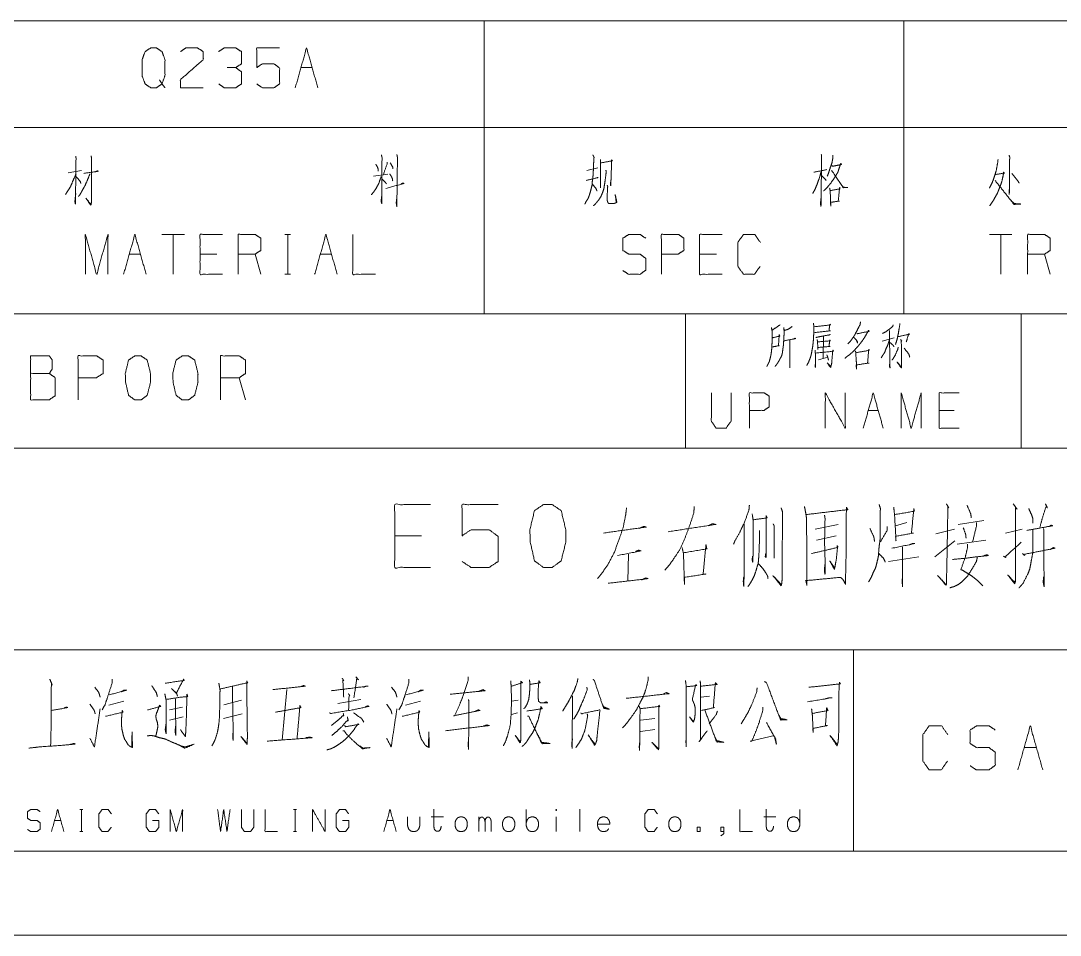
# Model space of a CAD drawing. Header units: millimetres. Extents: x 0 to 420, y 0 to 297.
# Drawn here: x 285.4 to 347.3, y 0 to 54.5 of the extents above; entities that cross this region are included whole.
import ezdxf

# ---------------------------------------------------------------- set-up
doc = ezdxf.new("R2010")
doc.units = ezdxf.units.MM
doc.layers.add('1', color=7, linetype='Continuous', true_color=0xffffff)

msp = doc.modelspace()

# ---------------------------------------------------------------- linework, layer by layer
at = {"layer": '1', "color": 95, "linetype": 'Continuous', "lineweight": 18}
for p, q in [((283, 54.463), (313, 54.463)), ((313, 54.463), (313, 48.113)), ((313, 54.463), (338, 54.463)), ((338, 54.463), (338, 48.113)), ((338, 54.463), (368, 54.463)), ((302.087, 51.675), (302.759, 51.675)), ((283, 48.113), (313, 48.113)), ((313, 48.113), (313, 37)), ((313, 48.113), (338, 48.113)), ((338, 48.113), (338, 37)), ((338, 48.113), (368, 48.113)), ((288.212, 45.4), (289.007, 45.55)), ((306.406, 45.2), (307.272, 45.325)), ((319.13, 45.55), (319.784, 45.7)), ((295.143, 41.737), (293.8, 41.737)), ((294.472, 41.737), (294.472, 39.362)), ((301.124, 41.737), (301.46, 41.737)), ((301.301, 41.737), (301.301, 39.362)), ((344.449, 41.737), (343.106, 41.737)), ((343.778, 41.737), (343.778, 39.362)), ((291.859, 40.563), (292.531, 40.563)), ((297.084, 40.563), (296.076, 40.563)), ((299.696, 39.362), (299.36, 40.563)), ((303.242, 40.563), (303.913, 40.563)), ((326.847, 40.563), (325.839, 40.563)), ((346.726, 39.362), (346.39, 40.563)), ((301.124, 39.362), (301.46, 39.362)), ((283, 37), (313, 37)), ((313, 37), (338, 37)), ((338, 37), (368, 37)), ((333.22, 35.666), (333.204, 34.364)), ((336.715, 35.379), (337.433, 35.578)), ((332.923, 34.275), (333.469, 34.43)), ((298.784, 31.882), (298.413, 33.206)), ((335.887, 31.261), (336.48, 31.261)), ((341.006, 31.261), (340.116, 31.261)), ((332.728, 24.189), (334.091, 24.465)), ((337.514, 24.386), (338.182, 24.583)), ((339.907, 23.913), (341.02, 24.189)), ((341.243, 24.465), (342.774, 24.701)), ((344.053, 23.953), (345.055, 24.189)), ((309.269, 23.795), (307.683, 23.795)), ((332.811, 23.52), (333.98, 23.795)), ((339.851, 22.536), (341.048, 23.48)), ((341.187, 23.284), (342.885, 23.52)), ((321.597, 22.693), (321.569, 21.079)), ((337.097, 22.26), (338.906, 22.536)), ((330.279, 21.354), (330.697, 20.882)), ((301.247, 14.626), (300.979, 11.625)), ((323.853, 14.454), (323.658, 14.35)), ((326.437, 14.247), (325.925, 14.178)), ((290.64, 13.695), (291.542, 13.936)), ((298.541, 14.005), (297.492, 13.729)), ((304.295, 13.798), (305.661, 14.04)), ((308.319, 13.695), (309.221, 13.936)), ((315.025, 14.005), (314.635, 13.936)), ((294.249, 13.419), (295.029, 13.591)), ((294.249, 12.798), (295.078, 13.005)), ((297.467, 12.901), (298.589, 13.177)), ((315, 13.246), (314.635, 13.143)), ((323.17, 12.901), (322.316, 12.798)), ((322.316, 12.142), (323.17, 12.246)), ((345.17, 11.172), (345.912, 11.172)), ((288.913, 7.485), (289.098, 7.485)), ((289.01, 7.485), (289.01, 6.174)), ((301.642, 7.485), (301.827, 7.485)), ((301.74, 7.485), (301.74, 6.174)), ((315.512, 6.519), (315.512, 7.485)), ((318.712, 7.499), (318.712, 6.174)), ((287.411, 6.836), (287.781, 6.836)), ((307.212, 6.836), (307.582, 6.836)), ((309.855, 7.043), (310.587, 7.043)), ((312.684, 6.174), (312.684, 7.043)), ((317.297, 7.043), (317.297, 6.174)), ((329.656, 7.043), (330.387, 7.043)), ((288.913, 6.174), (289.098, 6.174)), ((301.642, 6.174), (301.827, 6.174))]:
    msp.add_line(p, q, dxfattribs=at)
at = {"layer": '1', "color": 132, "linetype": 'Continuous', "lineweight": 18}
for p, q in [((235, 37), (415, 37)), ((325, 37), (325, 29)), ((345, 37), (345, 29)), ((235, 29), (415, 29)), ((285, 17), (394, 17)), ((335, 17), (335, 5)), ((25, 5), (415, 5)), ((235, 5), (415, 5)), ((0, 0), (420, 0))]:
    msp.add_line(p, q, dxfattribs=at)
at = {"layer": '1', "color": 95, "linetype": 'Continuous', "lineweight": 18}
for points, knots in [([(293.653, 50.95), (293.812, 50.7), (293.476, 50.475), (293.14, 50.475), (292.804, 50.7), (292.628, 51.175), (292.628, 52.15), (292.804, 52.625), (293.14, 52.85), (293.476, 52.85), (293.812, 52.625), (293.989, 52.15), (293.989, 51.2), (293.812, 50.7), (293.989, 50.475)], [0, 0, 0.043279, 0.102317, 0.151367, 0.210407, 0.284429, 0.426831, 0.500853, 0.559894, 0.608944, 0.667982, 0.742004, 0.880755, 0.958211, 1, 1]), ([(294.922, 52.625), (295.24, 52.85), (295.929, 52.85), (296.265, 52.625), (296.265, 52.15), (294.904, 50.95), (294.922, 50.475), (296.265, 50.475)], [0, 0, 0.069691, 0.192979, 0.265274, 0.350227, 0.674741, 0.759752, 1, 1]), ([(298.206, 51.675), (298.542, 51.9), (298.542, 52.625), (298.206, 52.85), (297.516, 52.85), (297.181, 52.625)], [0, 0, 0.153872, 0.429851, 0.583723, 0.846122, 1, 1]), ([(299.457, 50.7), (299.793, 50.475), (300.482, 50.475), (300.818, 50.7), (300.818, 51.65), (300.482, 51.9), (299.793, 51.9), (299.457, 51.675), (299.457, 52.85), (300.818, 52.85)], [0, 0, 0.062229, 0.168345, 0.230571, 0.376816, 0.441264, 0.547379, 0.609609, 0.79049, 1, 1]), ([(297.198, 50.7), (297.516, 50.475), (298.206, 50.475), (298.542, 50.7), (298.542, 51.425), (298.206, 51.675), (297.693, 51.675)], [0, 0, 0.124123, 0.34369, 0.472445, 0.703376, 0.836727, 1, 1]), ([(306.883, 46.475), (306.919, 46.325), (306.901, 43.575), (306.866, 43.725), (306.901, 44.025)], [0, 0, 0.04586, 0.864244, 0.910105, 1, 1]), ([(307.803, 46.5), (307.838, 46.325), (307.803, 43.4), (307.767, 43.625), (307.803, 43.925)], [0, 0, 0.049134, 0.854185, 0.916866, 1, 1]), ([(319.483, 46.475), (319.554, 46.325), (319.536, 46.25), (319.518, 45.75), (319.501, 45.4), (319.483, 45.15), (319.448, 44.9), (319.43, 44.675), (319.377, 44.45), (319.324, 44.25), (319.253, 44.025), (319.183, 43.85), (319.077, 43.7), (319.006, 43.55)], [0, 0, 0.054643, 0.080035, 0.244904, 0.360386, 0.442974, 0.526176, 0.600549, 0.676724, 0.744906, 0.822623, 0.884822, 0.945356, 1, 1]), ([(333.089, 46.5), (333.107, 46.35), (333.071, 43.425), (333.036, 43.55), (333.071, 43.875)], [0, 0, 0.04275, 0.870699, 0.907468, 1, 1]), ([(333.778, 46.45), (333.778, 46.3), (333.725, 46), (333.601, 45.65), (333.513, 45.375), (333.442, 45.2)], [0, 0, 0.115078, 0.348801, 0.633599, 0.855199, 1, 1]), ([(344.273, 46.45), (344.326, 46.325), (344.308, 46.2), (344.29, 44.125), (344.273, 44.25), (344.308, 44.525)], [0, 0, 0.049547, 0.09561, 0.852768, 0.898832, 1, 1]), ([(288.672, 46.4), (288.689, 46.275), (288.654, 43.55), (288.619, 43.7), (288.672, 44.175)], [0, 0, 0.03624, 0.818558, 0.862798, 1, 1]), ([(289.591, 46.425), (289.608, 46.3), (289.608, 43.675), (289.591, 43.525), (289.573, 43.475), (289.273, 43.9), (289.573, 43.525)], [0, 0, 0.03191, 0.695404, 0.733579, 0.746984, 0.878542, 1, 1]), ([(306.548, 45.925), (306.671, 45.7), (306.689, 45.6), (306.689, 45.5)], [0, 0, 0.560245, 0.781808, 1, 1]), ([(307.219, 46.05), (307.219, 45.925), (306.989, 45.275)], [0, 0, 0.153484, 1, 1]), ([(307.414, 46), (307.555, 45.75), (307.573, 45.65)], [0, 0, 0.738795, 1, 1]), ([(319.925, 46.2), (319.943, 46.025), (319.943, 44.525), (319.925, 44.625), (319.943, 44.875)], [0, 0, 0.086729, 0.826348, 0.876422, 1, 1]), ([(319.96, 46), (320.65, 46.125), (320.597, 46.175), (320.597, 46.05), (320.561, 45), (320.544, 44.625), (320.526, 44.75), (320.544, 44.875)], [0, 0, 0.271858, 0.30014, 0.348647, 0.756336, 0.902019, 0.951009, 1, 1]), ([(333.708, 45.85), (333.761, 45.8), (334.291, 45.9), (334.255, 45.975), (334.167, 45.725), (334.079, 45.45), (333.973, 45.275), (333.884, 45.125), (333.637, 44.775), (333.531, 44.65), (333.389, 44.475), (333.213, 44.325)], [0, 0, 0.027225, 0.228751, 0.259718, 0.35875, 0.466632, 0.543055, 0.60808, 0.768168, 0.829389, 0.913418, 1, 1]), ([(343.619, 46.2), (343.601, 46.05), (343.513, 45.55), (343.407, 45.2), (343.318, 44.95), (343.212, 44.7), (343.106, 44.5)], [0, 0, 0.084492, 0.368532, 0.573116, 0.721448, 0.873361, 1, 1]), ([(288.689, 45.325), (288.513, 44.95), (288.371, 44.6), (288.23, 44.375), (288.071, 44.125)], [0, 0, 0.306151, 0.584923, 0.781175, 1, 1]), ([(289.52, 45.35), (289.379, 45), (289.202, 44.6), (289.043, 44.325), (288.937, 44.125), (288.831, 44)], [0, 0, 0.247885, 0.535064, 0.743693, 0.892347, 1, 1]), ([(289.149, 45.375), (290.015, 45.5), (289.962, 45.525), (289.856, 45.475)], [0, 0, 0.832664, 0.888443, 1, 1]), ([(307.378, 45.35), (307.484, 45.175), (307.537, 45.05), (307.555, 44.925)], [0, 0, 0.438509, 0.729472, 1, 1]), ([(320.243, 45.575), (320.278, 45.5), (320.243, 45.2), (320.19, 44.825), (320.137, 44.475), (320.066, 44.25), (319.96, 44), (319.837, 43.8), (319.731, 43.675), (319.607, 43.525), (319.518, 43.45)], [0, 0, 0.035516, 0.164907, 0.327134, 0.478764, 0.579789, 0.69611, 0.796849, 0.867063, 0.950352, 1, 1]), ([(333.089, 45.5), (332.965, 45.075), (332.859, 44.775), (332.735, 44.475), (332.576, 44.175)], [0, 0, 0.310645, 0.53395, 0.761691, 1, 1]), ([(332.647, 45.45), (332.682, 45.45), (333.425, 45.6)], [0, 0, 0.044591, 1, 1]), ([(333.089, 45.25), (333.336, 45.025), (333.372, 44.95)], [0, 0, 0.801345, 1, 1]), ([(333.69, 45.55), (333.725, 45.525), (334.397, 44.525), (334.662, 44.525), (334.397, 44.55), (334.308, 44.675)], [0, 0, 0.022413, 0.64578, 0.782975, 0.920778, 1, 1]), ([(343.442, 45.3), (344.007, 45.4), (343.954, 45.45), (343.919, 45.225), (343.848, 44.9), (343.778, 44.7), (343.672, 44.425), (343.583, 44.2), (343.442, 43.95), (343.336, 43.75), (343.124, 43.45)], [0, 0, 0.202439, 0.228126, 0.308401, 0.42563, 0.500398, 0.604281, 0.689484, 0.790714, 0.870504, 1, 1]), ([(344.432, 45.375), (344.467, 45.35), (344.785, 44.95), (344.874, 44.8)], [0, 0, 0.059427, 0.76102, 1, 1]), ([(288.707, 45.175), (288.954, 44.875), (288.972, 44.775)], [0, 0, 0.792937, 1, 1]), ([(306.866, 45.175), (306.724, 44.775), (306.565, 44.475), (306.424, 44.275), (306.283, 44.1)], [0, 0, 0.34388, 0.619111, 0.817638, 1, 1]), ([(306.901, 45.05), (307.131, 44.825), (307.184, 44.75)], [0, 0, 0.777846, 1, 1]), ([(307.149, 44.475), (308.227, 44.775), (308.156, 44.8), (308.032, 44.725)], [0, 0, 0.835919, 0.891927, 1, 1]), ([(319.077, 44.95), (319.784, 45.125), (319.731, 45.125), (319.713, 45.1)], [0, 0, 0.896999, 0.962298, 1, 1]), ([(319.448, 44.75), (319.66, 44.475), (319.731, 44.325)], [0, 0, 0.676829, 1, 1]), ([(320.332, 44.675), (320.367, 44.575), (320.349, 44.5), (320.332, 43.8), (320.349, 43.7), (320.385, 43.625), (320.42, 43.575), (320.72, 43.575), (320.809, 43.6), (320.915, 43.65), (320.809, 44.125), (320.879, 43.625)], [0, 0, 0.040324, 0.069618, 0.335838, 0.374446, 0.405968, 0.429248, 0.543483, 0.578406, 0.622978, 0.808014, 1, 1]), ([(343.442, 44.95), (344.573, 43.525), (344.98, 43.55), (344.962, 43.55), (344.591, 43.575), (344.396, 43.75)], [0, 0, 0.63218, 0.773702, 0.779842, 0.909107, 1, 1]), ([(333.584, 44.5), (333.619, 44.325), (333.655, 43.425), (333.637, 43.65), (334.167, 43.725), (334.096, 43.725), (334.185, 44.55), (334.202, 44.45), (333.619, 44.35)], [0, 0, 0.051987, 0.314256, 0.379976, 0.535917, 0.556508, 0.79811, 0.827679, 1, 1]), ([(289.247, 39.362), (289.247, 41.737), (289.919, 39.362), (290.59, 41.737), (290.59, 39.362)], [0, 0, 0.245192, 0.5, 0.754808, 1, 1]), ([(297.42, 39.362), (296.076, 39.362), (296.076, 41.737), (297.42, 41.737)], [0, 0, 0.26539, 0.73461, 1, 1]), ([(298.353, 39.362), (298.353, 41.737), (299.36, 41.737), (299.696, 41.513), (299.696, 40.788), (299.36, 40.563), (298.353, 40.563)], [0, 0, 0.400952, 0.571034, 0.639278, 0.761674, 0.829918, 1, 1]), ([(305.182, 41.737), (305.182, 39.362), (306.526, 39.362)], [0, 0, 0.638733, 1, 1]), ([(321.269, 39.588), (321.604, 39.362), (322.294, 39.362), (322.63, 39.613), (322.63, 40.313), (322.294, 40.563), (321.622, 40.563), (321.269, 40.788), (321.269, 41.513), (321.622, 41.737), (322.294, 41.737), (322.63, 41.513)], [0, 0, 0.068037, 0.184055, 0.25452, 0.372335, 0.4428, 0.555844, 0.626371, 0.748393, 0.81892, 0.931964, 1, 1]), ([(323.563, 39.362), (323.563, 41.737), (324.57, 41.737), (324.906, 41.513), (324.906, 40.788), (324.553, 40.563), (323.563, 40.563)], [0, 0, 0.401147, 0.571311, 0.639588, 0.762044, 0.832821, 1, 1]), ([(327.183, 39.362), (325.839, 39.362), (325.839, 41.737), (327.183, 41.737)], [0, 0, 0.26539, 0.73461, 1, 1]), ([(329.441, 39.838), (329.106, 39.362), (328.452, 39.362), (328.116, 39.838), (328.116, 41.263), (328.452, 41.737), (329.123, 41.737), (329.459, 41.263)], [0, 0, 0.114568, 0.243366, 0.357936, 0.638584, 0.753154, 0.885433, 1, 1]), ([(345.383, 39.362), (345.383, 41.737), (346.39, 41.737), (346.726, 41.513), (346.726, 40.788), (346.39, 40.563), (345.383, 40.563)], [0, 0, 0.400951, 0.571036, 0.639278, 0.761673, 0.829915, 1, 1]), ([(330.629, 36.351), (330.566, 36.307), (330.145, 36.02), (330.114, 36.196), (330.161, 36.02), (330.161, 35.446), (330.145, 35.092), (330.129, 34.849), (330.098, 34.606), (330.051, 34.386), (329.989, 34.165), (329.911, 34.01), (329.848, 33.878)], [0, 0, 0.024363, 0.186803, 0.243942, 0.302154, 0.485024, 0.597668, 0.675195, 0.753199, 0.825098, 0.89819, 0.953346, 1, 1]), ([(331.363, 36.262), (331.113, 36.086), (330.879, 36.02), (330.847, 36.196), (330.879, 35.931), (330.863, 35.666), (330.847, 35.379), (330.832, 35.136), (330.801, 34.916), (330.769, 34.673), (330.723, 34.496), (330.645, 34.364), (330.566, 34.209), (330.488, 34.077), (330.41, 33.966), (330.332, 33.878)], [0, 0, 0.096319, 0.172937, 0.229415, 0.313416, 0.396985, 0.487495, 0.564125, 0.634336, 0.711437, 0.768975, 0.817388, 0.871906, 0.920319, 0.962889, 1, 1]), ([(332.626, 36.461), (332.642, 36.262), (332.642, 35.909), (332.626, 35.578), (332.611, 35.357), (332.58, 35.07), (332.533, 34.827), (332.486, 34.562), (332.424, 34.364), (332.346, 34.165), (332.221, 33.922)], [0, 0, 0.076503, 0.212087, 0.33934, 0.424292, 0.535105, 0.630037, 0.733301, 0.813245, 0.895183, 1, 1]), ([(332.673, 36.24), (333.641, 36.351), (333.594, 36.395), (333.548, 35.998), (333.626, 35.998), (332.658, 35.887)], [0, 0, 0.39108, 0.416924, 0.577585, 0.60892, 1, 1]), ([(335.202, 35.843), (335.248, 35.821), (335.951, 35.975), (335.904, 36.02), (335.779, 35.799), (335.639, 35.556), (335.498, 35.357), (335.342, 35.158), (335.17, 34.96), (334.983, 34.761), (334.78, 34.584), (334.624, 34.474), (334.499, 34.364)], [0, 0, 0.017093, 0.254607, 0.275864, 0.359629, 0.452278, 0.53264, 0.616084, 0.70281, 0.792986, 0.881828, 0.944963, 1, 1]), ([(335.42, 36.527), (335.405, 36.373), (335.217, 36.02), (335.108, 35.799), (334.983, 35.6), (334.827, 35.379), (334.671, 35.225)], [0, 0, 0.101774, 0.363754, 0.525154, 0.678922, 0.85608, 1, 1]), ([(337.371, 36.351), (337.34, 36.262), (337.137, 36.086), (336.918, 35.931), (336.731, 35.843)], [0, 0, 0.111856, 0.433088, 0.752703, 1, 1]), ([(337.152, 36.02), (337.168, 34.275), (337.184, 33.79), (337.152, 33.878), (337.168, 34.077)], [0, 0, 0.691283, 0.883884, 0.921006, 1, 1]), ([(337.777, 36.439), (337.761, 36.329), (337.683, 35.865), (337.621, 35.556), (337.511, 35.181)], [0, 0, 0.086565, 0.451629, 0.696477, 1, 1]), ([(330.192, 35.026), (330.223, 35.048), (330.582, 35.114), (330.535, 35.092), (330.582, 35.777), (330.613, 35.688), (330.176, 35.578)], [0, 0, 0.022681, 0.239273, 0.269981, 0.676983, 0.732557, 1, 1]), ([(330.863, 35.401), (331.566, 35.534), (331.519, 35.556), (331.441, 35.512)], [0, 0, 0.834819, 0.895271, 1, 1]), ([(331.222, 35.446), (331.222, 33.812), (331.207, 33.922), (331.222, 34.099)], [0, 0, 0.849783, 0.907772, 1, 1]), ([(333.626, 35.799), (333.579, 35.755), (333.188, 35.688), (332.97, 35.644), (332.767, 35.6)], [0, 0, 0.07226, 0.516589, 0.766867, 1, 1]), ([(332.845, 35.49), (332.861, 35.335), (332.892, 34.894), (332.876, 35.004), (333.61, 35.07), (333.548, 35.07), (333.594, 35.468), (333.626, 35.401), (332.861, 35.335)], [0, 0, 0.056492, 0.217482, 0.258029, 0.525926, 0.548635, 0.694164, 0.720796, 1, 1]), ([(335.03, 35.6), (335.061, 35.578), (335.233, 35.379), (335.248, 35.269), (335.186, 35.423)], [0, 0, 0.066028, 0.519581, 0.712132, 1, 1]), ([(337.152, 35.468), (337.059, 35.181), (336.949, 34.938), (336.856, 34.695), (336.762, 34.562), (336.653, 34.386)], [0, 0, 0.251918, 0.474135, 0.691326, 0.826694, 1, 1]), ([(337.168, 35.313), (337.371, 35.136), (337.418, 35.048)], [0, 0, 0.729109, 1, 1]), ([(337.808, 35.49), (337.886, 35.379), (337.855, 35.401), (337.87, 34.231), (337.87, 33.944), (337.855, 33.79), (337.605, 34.143), (337.855, 33.834)], [0, 0, 0.051678, 0.066298, 0.513635, 0.623349, 0.682727, 0.848098, 1, 1]), ([(337.652, 35.644), (338.354, 35.799), (338.292, 35.821), (338.151, 35.335)], [0, 0, 0.557066, 0.608364, 1, 1]), ([(332.72, 34.849), (332.736, 34.651), (332.751, 34.143), (332.736, 33.812), (332.72, 33.9), (332.751, 34.121)], [0, 0, 0.147471, 0.523364, 0.768667, 0.835021, 1, 1]), ([(332.751, 34.673), (333.813, 34.783), (333.782, 34.849), (333.766, 34.739), (333.719, 34.231), (333.704, 34.032), (333.641, 33.812), (333.438, 34.099), (333.657, 33.878)], [0, 0, 0.374083, 0.399749, 0.43883, 0.61759, 0.687458, 0.767887, 0.891105, 1, 1]), ([(335.108, 34.805), (335.139, 34.739), (335.17, 34.187), (335.186, 34.121), (335.186, 33.723), (335.17, 33.9), (335.17, 33.966), (335.935, 34.077), (335.842, 34.077), (335.92, 34.894), (335.951, 34.849), (335.904, 34.827), (335.155, 34.695)], [0, 0, 0.018828, 0.160986, 0.178485, 0.280676, 0.326272, 0.343303, 0.542024, 0.566111, 0.777126, 0.791033, 0.804348, 1, 1]), ([(337.668, 35.026), (337.652, 34.916), (337.48, 34.518), (337.309, 34.253)], [0, 0, 0.129619, 0.632946, 1, 1]), ([(338.027, 34.96), (338.308, 34.606), (338.354, 34.43)], [0, 0, 0.711821, 1, 1]), ([(285.986, 33.455), (285.986, 34.504), (287.098, 34.504), (287.274, 34.255), (287.274, 33.731), (287.098, 33.455), (285.986, 33.455), (285.986, 31.882), (287.079, 31.882), (287.45, 32.13), (287.45, 33.206), (287.098, 33.455)], [0, 0, 0.115916, 0.238847, 0.272469, 0.330428, 0.366584, 0.489514, 0.663389, 0.784163, 0.833486, 0.952453, 1, 1]), ([(288.815, 31.882), (288.815, 34.504), (289.927, 34.504), (290.298, 34.255), (290.298, 33.455), (289.907, 33.206), (288.815, 33.206)], [0, 0, 0.401148, 0.571313, 0.639589, 0.762044, 0.83282, 1, 1]), ([(292.561, 31.882), (292.931, 32.158), (293.126, 32.93), (293.126, 33.455), (292.931, 34.255), (292.561, 34.504), (292.19, 34.504), (291.819, 34.255), (291.624, 33.455), (291.643, 32.93), (291.819, 32.158), (292.19, 31.882), (292.561, 31.882)], [0, 0, 0.067525, 0.18397, 0.260582, 0.380941, 0.446139, 0.500306, 0.565503, 0.685862, 0.762527, 0.878308, 0.945833, 1, 1]), ([(295.389, 31.882), (295.76, 32.158), (295.955, 32.93), (295.955, 33.455), (295.76, 34.255), (295.389, 34.504), (295.018, 34.504), (294.648, 34.255), (294.453, 33.455), (294.472, 32.93), (294.648, 32.158), (295.018, 31.882), (295.389, 31.882)], [0, 0, 0.067526, 0.183972, 0.260584, 0.380944, 0.446141, 0.500306, 0.565504, 0.685863, 0.762529, 0.87831, 0.945835, 1, 1]), ([(297.301, 31.882), (297.301, 34.504), (298.413, 34.504), (298.784, 34.255), (298.784, 33.455), (298.413, 33.206), (297.301, 33.206)], [0, 0, 0.40095, 0.571035, 0.639277, 0.761673, 0.829915, 1, 1]), ([(333.423, 34.562), (333.485, 34.386), (333.516, 34.253)], [0, 0, 0.579215, 1, 1]), ([(326.539, 32.299), (326.539, 30.621), (326.82, 30.202), (327.413, 30.202), (327.725, 30.621), (327.725, 32.299)], [0, 0, 0.337151, 0.438599, 0.557782, 0.662849, 1, 1]), ([(328.802, 30.202), (328.802, 32.299), (329.691, 32.299), (329.988, 32.1), (329.988, 31.46), (329.676, 31.261), (328.802, 31.261)], [0, 0, 0.401145, 0.571312, 0.639588, 0.762043, 0.832818, 1, 1]), ([(333.328, 30.202), (333.328, 32.299), (334.514, 30.202), (334.514, 32.299)], [0, 0, 0.317574, 0.682426, 1, 1]), ([(337.853, 30.202), (337.853, 32.299), (338.447, 30.202), (339.04, 32.299), (339.04, 30.202)], [0, 0, 0.245192, 0.5, 0.754808, 1, 1]), ([(341.303, 30.202), (340.116, 30.202), (340.116, 32.299), (341.303, 32.299)], [0, 0, 0.265389, 0.734611, 1, 1]), ([(309.798, 21.906), (307.683, 21.906), (307.683, 25.646), (309.798, 25.646)], [0, 0, 0.265391, 0.734609, 1, 1]), ([(311.69, 22.26), (312.219, 21.906), (313.304, 21.906), (313.833, 22.26), (313.833, 23.756), (313.304, 24.15), (312.219, 24.15), (311.69, 23.795), (311.69, 25.646), (313.833, 25.646)], [0, 0, 0.062228, 0.168344, 0.230572, 0.376816, 0.441265, 0.547381, 0.609609, 0.79049, 1, 1]), ([(317.061, 21.906), (317.59, 22.299), (317.868, 23.402), (317.868, 24.15), (317.59, 25.291), (317.061, 25.646), (316.532, 25.646), (316.003, 25.291), (315.725, 24.15), (315.753, 23.402), (316.003, 22.299), (316.532, 21.906), (317.061, 21.906)], [0, 0, 0.067526, 0.183971, 0.260584, 0.380943, 0.446141, 0.500306, 0.565504, 0.685863, 0.762529, 0.87831, 0.945835, 1, 1]), ([(321.485, 25.449), (321.43, 25.016), (321.291, 24.307), (321.068, 23.638), (320.762, 22.811), (320.372, 22.063), (320.066, 21.63), (319.76, 21.236)], [0, 0, 0.094542, 0.250916, 0.403645, 0.594542, 0.77717, 0.89201, 1, 1]), ([(325.52, 25.528), (325.493, 25.134), (325.242, 24.386), (324.992, 23.717), (324.685, 23.008), (324.324, 22.457), (324.045, 22.063), (323.767, 21.748)], [0, 0, 0.093262, 0.279666, 0.448531, 0.630944, 0.786745, 0.900678, 1, 1]), ([(328.804, 25.606), (328.776, 25.291), (328.47, 24.504), (328.247, 24.032), (327.941, 23.48), (327.858, 23.284)], [0, 0, 0.125092, 0.45933, 0.665956, 0.915404, 1, 1]), ([(330.697, 25.449), (330.78, 25.213), (330.752, 21.512), (330.752, 21.158), (330.725, 20.921), (330.697, 20.803), (330.196, 21.433)], [0, 0, 0.045805, 0.722403, 0.787182, 0.830666, 0.852851, 1, 1]), ([(332.087, 25.528), (332.171, 25.095), (332.199, 24.898), (332.227, 23.244), (332.227, 20.843), (332.171, 21.118), (334.231, 21.315), (334.37, 21.197), (334.537, 20.882), (334.537, 21.354), (334.565, 22.614), (334.565, 24.898), (334.592, 25.37), (334.592, 25.488), (334.676, 25.331), (334.537, 25.331), (332.199, 25.055)], [0, 0, 0.029673, 0.043048, 0.154311, 0.315884, 0.3348, 0.474009, 0.486289, 0.510274, 0.542059, 0.626839, 0.780466, 0.812306, 0.820252, 0.832244, 0.841608, 1, 1]), ([(336.54, 25.646), (336.623, 25.37), (336.596, 25.291), (336.596, 23.599), (336.54, 23.205), (336.512, 22.89), (336.484, 22.536), (336.401, 22.181), (336.317, 21.866), (336.178, 21.591), (336.067, 21.315), (335.9, 21.039)], [0, 0, 0.060602, 0.078178, 0.434452, 0.518131, 0.584673, 0.659472, 0.736084, 0.804657, 0.869631, 0.932185, 1, 1]), ([(337.403, 25.488), (337.458, 24.976), (337.542, 23.48), (337.514, 23.756), (338.572, 23.953), (338.46, 23.953), (338.6, 25.41), (338.627, 25.252), (337.486, 25.055)], [0, 0, 0.082258, 0.321666, 0.365923, 0.537822, 0.55561, 0.789415, 0.814967, 1, 1]), ([(340.547, 25.685), (340.686, 25.449), (340.631, 25.528), (340.575, 22.339), (340.547, 21.039), (340.547, 20.921), (340.519, 20.843), (340.018, 21.433), (340.519, 20.882)], [0, 0, 0.041664, 0.056318, 0.541001, 0.73848, 0.756429, 0.769121, 0.886808, 1, 1]), ([(341.772, 25.606), (341.994, 25.095), (342.022, 24.858)], [0, 0, 0.701188, 1, 1]), ([(344.526, 25.685), (344.749, 25.37), (344.666, 25.449), (344.666, 21.669), (344.666, 21.118), (344.61, 20.921), (344.192, 21.473), (344.61, 21), (344.638, 21.118)], [0, 0, 0.059533, 0.077246, 0.660592, 0.745663, 0.777238, 0.88396, 0.981271, 1, 1]), ([(345.445, 25.41), (345.612, 25.055), (345.695, 24.819), (345.695, 24.543)], [0, 0, 0.426774, 0.699743, 1, 1]), ([(346.447, 25.685), (346.558, 25.449), (346.475, 25.528), (346.252, 24.819), (346.113, 24.307)], [0, 0, 0.158352, 0.227941, 0.678377, 1, 1]), ([(328.999, 22.575), (328.971, 22.378), (328.999, 22.221), (329.027, 22.693), (329.027, 24.74), (328.971, 25.095), (329.027, 24.74), (329.862, 24.858), (329.806, 24.976), (329.806, 22.85), (329.806, 22.496), (329.75, 22.536), (329.778, 22.732)], [0, 0, 0.027168, 0.049021, 0.113693, 0.393455, 0.44247, 0.491484, 0.60673, 0.624572, 0.915095, 0.963515, 0.972832, 1, 1]), ([(333.284, 25.016), (333.312, 24.819), (333.284, 23.402), (333.312, 22.417), (333.312, 21.512), (333.284, 21.63), (333.284, 21.866), (333.312, 22.102)], [0, 0, 0.048466, 0.394055, 0.634097, 0.854846, 0.884428, 0.942015, 1, 1]), ([(320.122, 23.953), (322.654, 24.307), (322.515, 24.347), (322.237, 24.228)], [0, 0, 0.851232, 0.899364, 1, 1]), ([(323.962, 24.032), (326.801, 24.465), (326.606, 24.504), (326.355, 24.386)], [0, 0, 0.857893, 0.917271, 1, 1]), ([(328.498, 24.504), (328.498, 21.433), (328.47, 20.961), (328.47, 20.764), (328.442, 21.079), (328.47, 21.354)], [0, 0, 0.708527, 0.81772, 0.863138, 0.936091, 1, 1]), ([(330.223, 24.504), (330.279, 24.386), (330.279, 22.457)], [0, 0, 0.063392, 1, 1]), ([(335.983, 24.228), (336.206, 23.756), (336.234, 23.638), (336.262, 23.441)], [0, 0, 0.619962, 0.764007, 1, 1]), ([(337.013, 24.347), (337.013, 24.11), (336.596, 23.402)], [0, 0, 0.223118, 1, 1]), ([(341.549, 24.268), (341.688, 23.874), (341.716, 23.638)], [0, 0, 0.637102, 1, 1]), ([(342.328, 24.583), (342.328, 24.347), (342.106, 23.441)], [0, 0, 0.202121, 1, 1]), ([(345.334, 24.11), (346.865, 24.386), (346.781, 24.425), (346.67, 24.347)], [0, 0, 0.871827, 0.923572, 1, 1]), ([(346.336, 24.228), (346.363, 20.764), (346.308, 21.039), (346.336, 21.354)], [0, 0, 0.852944, 0.92216, 1, 1]), ([(329.416, 24.11), (329.416, 23.913), (329.388, 22.969), (329.361, 22.496), (329.333, 22.181), (329.221, 21.787), (329.11, 21.433), (328.971, 21.158), (328.832, 20.921), (328.72, 20.764)], [0, 0, 0.056438, 0.327457, 0.463143, 0.553797, 0.671098, 0.777583, 0.8661, 0.944706, 1, 1]), ([(345.695, 24.15), (345.695, 22.811), (345.612, 22.378), (345.556, 22.063), (345.501, 21.787), (345.389, 21.512), (345.111, 20.961), (344.972, 20.803), (344.86, 20.685)], [0, 0, 0.364954, 0.485203, 0.572405, 0.64906, 0.730097, 0.898447, 0.955747, 1, 1]), ([(320.957, 22.614), (322.348, 22.89), (322.209, 22.929), (322.014, 22.85)], [0, 0, 0.799956, 0.881508, 1, 1]), ([(324.797, 23.087), (324.88, 22.732), (324.908, 21.748), (324.936, 20.882), (324.936, 21.315), (326.216, 21.512), (326.049, 21.512), (326.216, 23.244), (326.272, 23.008), (324.852, 22.772)], [0, 0, 0.048326, 0.179039, 0.29408, 0.35157, 0.523541, 0.545713, 0.776742, 0.808959, 1, 1]), ([(332.505, 22.732), (334.036, 23.087), (334.036, 23.205), (334.091, 23.126), (334.064, 23.165), (333.98, 22.378), (333.897, 21.906), (333.869, 21.787), (333.59, 22.299), (333.897, 21.866)], [0, 0, 0.362063, 0.389277, 0.411498, 0.422608, 0.605052, 0.715595, 0.743555, 0.877794, 1, 1]), ([(337.291, 23.047), (338.655, 23.323), (338.516, 23.323), (338.321, 23.244)], [0, 0, 0.79933, 0.87928, 1, 1]), ([(337.932, 23.126), (337.932, 20.764), (337.904, 21.079), (337.932, 21.354)], [0, 0, 0.799288, 0.906275, 1, 1]), ([(341.8, 23.284), (341.8, 23.087), (341.66, 22.496), (341.41, 21.787), (341.744, 21.591), (342.05, 21.394), (342.44, 21.079), (342.718, 20.803)], [0, 0, 0.061522, 0.251145, 0.486055, 0.607226, 0.720986, 0.877585, 1, 1]), ([(343.942, 22.575), (344.081, 22.496), (344.081, 22.575), (345, 23.402)], [0, 0, 0.108448, 0.161849, 1, 1]), ([(345.083, 22.732), (345.194, 22.614), (345.222, 22.693), (347.004, 23.047), (346.92, 23.087), (346.725, 22.969)], [0, 0, 0.068138, 0.103193, 0.865613, 0.904367, 1, 1]), ([(336.512, 22.732), (336.79, 22.457), (336.902, 22.221)], [0, 0, 0.599992, 1, 1]), ([(342.384, 22.496), (342.328, 22.26), (342.078, 21.827), (341.827, 21.433), (341.549, 21.118), (341.243, 20.882), (340.992, 20.764), (340.742, 20.685)], [0, 0, 0.094941, 0.29066, 0.47321, 0.637644, 0.78893, 0.897275, 1, 1]), ([(340.909, 22.378), (341.744, 22.457), (342.328, 22.536), (343.052, 22.614), (342.969, 22.654), (342.774, 22.614)], [0, 0, 0.342683, 0.583654, 0.881074, 0.918787, 1, 1]), ([(329.333, 22.142), (329.583, 21.866), (329.778, 21.591), (329.889, 21.394), (329.917, 21.236)], [0, 0, 0.339812, 0.647751, 0.854089, 1, 1]), ([(320.4, 20.961), (322.766, 21.236), (322.627, 21.276), (322.376, 21.158)], [0, 0, 0.849622, 0.901213, 1, 1]), ([(287.128, 15.247), (287.274, 14.902), (287.226, 15.006), (287.201, 14.281), (287.201, 12.246), (287.177, 11.28)], [0, 0, 0.088891, 0.116032, 0.287978, 0.770794, 1, 1]), ([(290.835, 15.247), (290.835, 15.006), (290.591, 14.247), (290.42, 13.729), (290.249, 13.419)], [0, 0, 0.124612, 0.535976, 0.817159, 1, 1]), ([(293.2, 14.868), (293.468, 14.454), (293.541, 14.212)], [0, 0, 0.661595, 1, 1]), ([(294.005, 15.006), (295.127, 15.178), (295.102, 15.247), (294.663, 14.419), (294.371, 14.695), (294.688, 14.385), (294.736, 14.247)], [0, 0, 0.361753, 0.385074, 0.683733, 0.811934, 0.953357, 1, 1]), ([(297.199, 15.006), (297.272, 14.592), (297.248, 14.178), (297.248, 13.453), (297.223, 12.798), (297.175, 12.418), (297.102, 12.039), (296.98, 11.659), (296.882, 11.452), (296.784, 11.28)], [0, 0, 0.110336, 0.219176, 0.409317, 0.581468, 0.681885, 0.783317, 0.887931, 0.947989, 1, 1]), ([(297.272, 14.661), (298.906, 15.04), (298.858, 15.144), (298.858, 14.626), (298.882, 13.212), (298.882, 12.384), (298.906, 11.866), (298.882, 11.521), (298.882, 11.349), (298.516, 11.832), (298.858, 11.452)], [0, 0, 0.250211, 0.267275, 0.344454, 0.55544, 0.678925, 0.756189, 0.80777, 0.833496, 0.923863, 1, 1]), ([(300.418, 14.626), (302.345, 14.833), (302.247, 14.868), (302.076, 14.799)], [0, 0, 0.870762, 0.917258, 1, 1]), ([(304.539, 15.316), (304.637, 15.178), (304.588, 15.178), (304.637, 14.178)], [0, 0, 0.138589, 0.178592, 1, 1]), ([(305.368, 15.385), (305.515, 15.213), (305.417, 15.282), (305.246, 14.143)], [0, 0, 0.151118, 0.230947, 1, 1]), ([(308.514, 15.247), (308.514, 15.006), (308.27, 14.247), (308.099, 13.729), (307.929, 13.419)], [0, 0, 0.124612, 0.535976, 0.817159, 1, 1]), ([(312.05, 15.385), (312.05, 15.178), (311.733, 14.212), (311.513, 13.66), (311.245, 13.074), (311.196, 13.074), (312.757, 13.384), (312.66, 13.419), (312.44, 13.315)], [0, 0, 0.046524, 0.275032, 0.408545, 0.553501, 0.564465, 0.92219, 0.945453, 1, 1]), ([(314.586, 15.144), (314.61, 14.868), (314.635, 14.005), (314.61, 13.177), (314.561, 12.522), (314.415, 11.935), (314.269, 11.521), (314.147, 11.28)], [0, 0, 0.070329, 0.28934, 0.499598, 0.66644, 0.819873, 0.931329, 1, 1]), ([(314.659, 14.833), (315.293, 15.04), (315.196, 15.109), (315.196, 11.763), (315.171, 11.521), (315.147, 11.452), (314.854, 11.901), (315.147, 11.521)], [0, 0, 0.122094, 0.143965, 0.756447, 0.800872, 0.814266, 0.912285, 1, 1]), ([(315.708, 15.213), (315.732, 14.868), (315.708, 14.419), (315.659, 14.04), (315.561, 13.764), (315.439, 13.557), (315.366, 13.488)], [0, 0, 0.190955, 0.438946, 0.650198, 0.811822, 0.94447, 1, 1]), ([(315.757, 14.937), (316.342, 15.04), (316.269, 15.144), (316.22, 14.626), (316.22, 14.178), (316.244, 13.936), (316.366, 13.833), (316.805, 13.833), (316.708, 13.902), (316.537, 13.833)], [0, 0, 0.209703, 0.254415, 0.437769, 0.595975, 0.681595, 0.738019, 0.892888, 0.935041, 1, 1]), ([(318.585, 15.282), (318.561, 15.109), (318.39, 14.626), (318.219, 14.281), (318, 13.867), (317.829, 13.591), (317.683, 13.35)], [0, 0, 0.081145, 0.319756, 0.499049, 0.717311, 0.868474, 1, 1]), ([(319.488, 15.247), (319.561, 15.178), (320.122, 13.522), (320.463, 13.453), (320.146, 13.591), (320.049, 13.729)], [0, 0, 0.037082, 0.681737, 0.810185, 0.937687, 1, 1]), ([(322.779, 15.385), (322.779, 15.213), (322.633, 14.626), (322.487, 14.212), (322.34, 13.936), (322.072, 13.419), (321.682, 12.867), (321.414, 12.522), (321.243, 12.349)], [0, 0, 0.049752, 0.224095, 0.350741, 0.440842, 0.608969, 0.803946, 0.929998, 1, 1]), ([(324.998, 15.178), (325.047, 14.764), (325.047, 11.245), (325.023, 11.521), (325.047, 11.832)], [0, 0, 0.092137, 0.86992, 0.931161, 1, 1]), ([(325.071, 14.799), (325.681, 14.868), (325.608, 14.937), (325.413, 14.074), (325.413, 14.005), (325.462, 13.902), (325.535, 13.729), (325.584, 13.488), (325.584, 13.281), (325.559, 13.039), (325.535, 12.867), (325.462, 12.694), (325.242, 13.005), (325.462, 12.729)], [0, 0, 0.163216, 0.189965, 0.42515, 0.443501, 0.473931, 0.523766, 0.589292, 0.644345, 0.7089, 0.755234, 0.805069, 0.906205, 1, 1]), ([(325.876, 15.144), (325.901, 14.833), (325.901, 11.659), (325.803, 11.521), (326.291, 12.177)], [0, 0, 0.069653, 0.779472, 0.817267, 1, 1]), ([(325.925, 14.833), (326.876, 14.937), (326.779, 15.04), (326.657, 13.557), (326.73, 13.557), (325.949, 13.384)], [0, 0, 0.276542, 0.317649, 0.747834, 0.768982, 1, 1]), ([(329.705, 15.109), (329.827, 15.04), (330.656, 12.832), (331.046, 12.832), (330.681, 12.901), (330.534, 13.143)], [0, 0, 0.039541, 0.705114, 0.815247, 0.920312, 1, 1]), ([(332.338, 14.764), (334.216, 14.971), (334.168, 15.075), (334.143, 14.557), (334.143, 12.625), (334.119, 11.866), (334.094, 11.521), (334.046, 11.349), (334.021, 11.28), (333.607, 11.901), (334.021, 11.383)], [0, 0, 0.261649, 0.277493, 0.349233, 0.616764, 0.72192, 0.769813, 0.794637, 0.804771, 0.908172, 1, 1]), ([(289.81, 14.764), (290.03, 14.488), (290.079, 14.35), (290.127, 14.178)], [0, 0, 0.519919, 0.73571, 1, 1]), ([(290.664, 14.316), (291.713, 14.592), (291.542, 14.592), (291.371, 14.488)], [0, 0, 0.745411, 0.862774, 1, 1]), ([(293.98, 14.385), (294.053, 14.005), (294.053, 12.004), (294.005, 12.246), (294.053, 12.591)], [0, 0, 0.129595, 0.800553, 0.883167, 1, 1]), ([(294.053, 14.04), (294.932, 14.178), (295.346, 14.212), (295.297, 14.35), (295.273, 13.281), (295.249, 12.625), (295.224, 12.073), (295.2, 11.832), (294.907, 12.246)], [0, 0, 0.19844, 0.29133, 0.324006, 0.56283, 0.709269, 0.832622, 0.88681, 1, 1]), ([(298.004, 14.799), (298.053, 12.073), (298.053, 11.59), (298.028, 11.797), (298.053, 12.211)], [0, 0, 0.711345, 0.837386, 0.891777, 1, 1]), ([(303.881, 14.557), (306.076, 14.833), (305.954, 14.833), (305.807, 14.764)], [0, 0, 0.886329, 0.935184, 1, 1]), ([(304.905, 14.385), (305.003, 14.281), (304.954, 14.247), (304.929, 13.419)], [0, 0, 0.138047, 0.196037, 1, 1]), ([(307.49, 14.764), (307.709, 14.488), (307.758, 14.35), (307.807, 14.178)], [0, 0, 0.519919, 0.73571, 1, 1]), ([(308.343, 14.316), (309.392, 14.592), (309.221, 14.592), (309.051, 14.488)], [0, 0, 0.745418, 0.86277, 1, 1]), ([(310.977, 14.35), (313.05, 14.557), (312.952, 14.626), (312.684, 14.523)], [0, 0, 0.836554, 0.884532, 1, 1]), ([(318.268, 14.247), (318.244, 11.142), (318.219, 11.418), (318.268, 11.694)], [0, 0, 0.847819, 0.923473, 1, 1]), ([(319.122, 14.764), (319.146, 14.626), (318.927, 14.04), (318.829, 13.833), (318.683, 13.488), (318.536, 13.177), (318.341, 12.867)], [0, 0, 0.067376, 0.36846, 0.478481, 0.658656, 0.823687, 1, 1]), ([(321.462, 14.109), (323.999, 14.385), (323.853, 14.454)], [0, 0, 0.940373, 1, 1]), ([(329.266, 14.73), (329.241, 14.488), (328.973, 13.798), (328.729, 13.281), (328.485, 12.867), (328.315, 12.591)], [0, 0, 0.102841, 0.416511, 0.658903, 0.86249, 1, 1]), ([(289.518, 13.764), (289.737, 13.453), (289.786, 13.35), (289.835, 13.177)], [0, 0, 0.564231, 0.734008, 1, 1]), ([(292.956, 13.419), (293.736, 13.626), (293.663, 13.695), (293.59, 13.488), (293.468, 13.177), (293.444, 13.039), (293.468, 12.867), (293.541, 12.66), (293.566, 12.418), (293.492, 12.073), (293.444, 11.866)], [0, 0, 0.288064, 0.323943, 0.402265, 0.521269, 0.571261, 0.63341, 0.711732, 0.798322, 0.924133, 1, 1]), ([(294.614, 14.074), (294.614, 13.212), (294.639, 12.384), (294.639, 11.901), (294.59, 12.142), (294.639, 12.556)], [0, 0, 0.304008, 0.595981, 0.766226, 0.853067, 1, 1]), ([(300.564, 13.281), (302.101, 13.557), (302.028, 13.66), (301.857, 11.694)], [0, 0, 0.426351, 0.460965, 1, 1]), ([(303.783, 13.246), (303.856, 13.212), (303.905, 13.212), (305.149, 13.419), (306.149, 13.626), (306.076, 13.66), (305.905, 13.591)], [0, 0, 0.030219, 0.048442, 0.519512, 0.900991, 0.93121, 1, 1]), ([(307.197, 13.764), (307.416, 13.453), (307.465, 13.35), (307.514, 13.177)], [0, 0, 0.564239, 0.734012, 1, 1]), ([(312.074, 14.04), (312.099, 13.867), (312.074, 11.073), (312.05, 11.349), (312.074, 11.694)], [0, 0, 0.048504, 0.826565, 0.903707, 1, 1]), ([(315.537, 13.35), (316.464, 13.488), (316.391, 13.626), (316.318, 13.246), (316.22, 12.832), (316.122, 12.591), (316.025, 12.315), (315.878, 12.039), (315.683, 11.763), (315.537, 11.521), (315.391, 11.349), (315.269, 11.245)], [0, 0, 0.248088, 0.28944, 0.391759, 0.504363, 0.573317, 0.650816, 0.73352, 0.823008, 0.897766, 0.957654, 1, 1]), ([(322.243, 13.626), (322.292, 13.488), (322.267, 11.211), (322.267, 11.004), (322.243, 11.211), (322.267, 11.452)], [0, 0, 0.047497, 0.786427, 0.853598, 0.921235, 1, 1]), ([(322.292, 13.488), (323.414, 13.626), (323.414, 13.695), (323.462, 13.626), (323.414, 13.591), (323.414, 11.176), (323.389, 11.038), (322.999, 11.487), (323.389, 11.107)], [0, 0, 0.224398, 0.238094, 0.254868, 0.266729, 0.746112, 0.77393, 0.891944, 1, 1]), ([(332.265, 13.902), (333.729, 14.143), (333.582, 14.143), (333.314, 14.074)], [0, 0, 0.777945, 0.854701, 1, 1]), ([(287.226, 13.384), (288.201, 13.557), (288.128, 13.591), (287.957, 13.522)], [0, 0, 0.788943, 0.853361, 1, 1]), ([(289.518, 11.728), (289.786, 11.211), (290.127, 13.488)], [0, 0, 0.202025, 1, 1]), ([(290.444, 13.039), (291.493, 13.281), (291.444, 13.384), (291.42, 13.143), (291.396, 12.798), (291.396, 12.556), (291.42, 12.28), (291.518, 11.866), (291.591, 11.659), (291.688, 11.521), (291.786, 11.349), (291.908, 11.245), (292.054, 11.176), (292.03, 12.108), (292.005, 11.245)], [0, 0, 0.198341, 0.219427, 0.264158, 0.327895, 0.3724, 0.423461, 0.501845, 0.542306, 0.573453, 0.609975, 0.639452, 0.669269, 0.84099, 1, 1]), ([(304.612, 13.212), (304.637, 13.074), (304.588, 13.074), (304.295, 12.798), (303.905, 12.487)], [0, 0, 0.128573, 0.17333, 0.54243, 1, 1]), ([(304.856, 13.005), (304.905, 12.763), (304.856, 12.798), (304.515, 12.418), (304.222, 12.142), (303.929, 11.901)], [0, 0, 0.154138, 0.191518, 0.510905, 0.762591, 1, 1]), ([(305.222, 13.246), (305.71, 12.901), (305.832, 12.694)], [0, 0, 0.713213, 1, 1]), ([(307.197, 11.728), (307.465, 11.211), (307.807, 13.488)], [0, 0, 0.202027, 1, 1]), ([(308.124, 13.039), (309.173, 13.281), (309.124, 13.384), (309.099, 13.143), (309.075, 12.798), (309.075, 12.556), (309.099, 12.28), (309.197, 11.866), (309.27, 11.659), (309.368, 11.521), (309.465, 11.349), (309.587, 11.245), (309.734, 11.176), (309.709, 12.108), (309.685, 11.245)], [0, 0, 0.198341, 0.219426, 0.264158, 0.327895, 0.3724, 0.423461, 0.501845, 0.542305, 0.57345, 0.609972, 0.639449, 0.66927, 0.84099, 1, 1]), ([(315.586, 13.039), (315.659, 13.039), (316.439, 11.418), (316.927, 11.418), (316.439, 11.487), (316.147, 12.039)], [0, 0, 0.021039, 0.538448, 0.678706, 0.82036, 1, 1]), ([(319.146, 13.177), (319.17, 13.039), (319, 12.177), (318.805, 11.694), (318.634, 11.418), (318.463, 11.176)], [0, 0, 0.064861, 0.471802, 0.712904, 0.863112, 1, 1]), ([(318.756, 13.246), (318.829, 13.177), (318.878, 13.212), (319.902, 13.419), (319.756, 12.073), (319.707, 11.59), (319.634, 11.383), (319.585, 11.314), (319.195, 11.935), (319.609, 11.383)], [0, 0, 0.021075, 0.033595, 0.252602, 0.536206, 0.63793, 0.683936, 0.701643, 0.855333, 1, 1]), ([(326.145, 13.419), (326.852, 11.521), (327.291, 11.487), (326.852, 11.59), (326.754, 11.797)], [0, 0, 0.643821, 0.783835, 0.927246, 1, 1]), ([(326.901, 13.35), (326.828, 13.143), (326.413, 12.591)], [0, 0, 0.241282, 1, 1]), ([(329.607, 13.591), (329.607, 13.384), (329.388, 12.694), (329.412, 12.729), (329.193, 12.142), (328.949, 11.556), (328.851, 11.556), (330.217, 11.866)], [0, 0, 0.05545, 0.249412, 0.26073, 0.428483, 0.598637, 0.624772, 1, 1]), ([(332.509, 13.488), (332.558, 13.074), (332.607, 12.073), (332.582, 12.315), (333.46, 12.487), (333.338, 12.487), (333.411, 13.557), (333.485, 13.384), (332.582, 13.212)], [0, 0, 0.08584, 0.292105, 0.342087, 0.526357, 0.55147, 0.772215, 0.810799, 1, 1]), ([(304.685, 12.487), (304.759, 12.418), (305.539, 12.556), (305.49, 12.591), (305.198, 12.177), (305.027, 11.97), (304.832, 11.763), (304.612, 11.556), (304.368, 11.383), (304.1, 11.211), (303.881, 11.107), (303.637, 11.038)], [0, 0, 0.029336, 0.260529, 0.277957, 0.425844, 0.50411, 0.587085, 0.675092, 0.762231, 0.855274, 0.926064, 1, 1]), ([(310.708, 12.177), (313.294, 12.487), (313.172, 12.522), (312.952, 12.453)], [0, 0, 0.879479, 0.922284, 1, 1]), ([(329.827, 12.66), (330.363, 11.694), (330.412, 11.383), (330.315, 11.763)], [0, 0, 0.610117, 0.783655, 1, 1]), ([(340.606, 10.372), (340.235, 9.847), (339.513, 9.847), (339.142, 10.372), (339.142, 11.945), (339.513, 12.469), (340.254, 12.469), (340.625, 11.945)], [0, 0, 0.114569, 0.243366, 0.357935, 0.638584, 0.753153, 0.885431, 1, 1]), ([(341.951, 10.096), (342.322, 9.847), (343.083, 9.847), (343.454, 10.123), (343.454, 10.896), (343.083, 11.172), (342.342, 11.172), (341.951, 11.421), (341.951, 12.221), (342.342, 12.469), (343.083, 12.469), (343.454, 12.221)], [0, 0, 0.068035, 0.184056, 0.254519, 0.372335, 0.442799, 0.555845, 0.62637, 0.748393, 0.818919, 0.931965, 1, 1]), ([(292.931, 11.866), (293.127, 11.901), (293.346, 11.866), (293.663, 11.763), (293.98, 11.694), (294.444, 11.487), (294.858, 11.314), (295.175, 11.142), (295.736, 11.383), (295.175, 11.211), (294.907, 11.28)], [0, 0, 0.051192, 0.108601, 0.194771, 0.278606, 0.409731, 0.525759, 0.619013, 0.776803, 0.92843, 1, 1]), ([(300.076, 11.556), (302.735, 11.763), (302.613, 11.797), (302.394, 11.763)], [0, 0, 0.884285, 0.926313, 1, 1]), ([(304.588, 12.177), (304.661, 12.177), (304.807, 11.97), (305.344, 11.452), (305.759, 11.107), (306.222, 11.176), (305.783, 11.142), (305.588, 11.28)], [0, 0, 0.026517, 0.118384, 0.388536, 0.584008, 0.7538, 0.913392, 1, 1]), ([(285.884, 11.142), (286.47, 11.211), (287.884, 11.314), (288.64, 11.383), (288.567, 11.418), (288.299, 11.349)], [0, 0, 0.188617, 0.642502, 0.885462, 0.911348, 1, 1]), ([(285.801, 6.298), (285.987, 6.174), (286.367, 6.174), (286.552, 6.312), (286.552, 6.698), (286.367, 6.836), (285.996, 6.836), (285.801, 6.961), (285.801, 7.361), (285.996, 7.485), (286.367, 7.485), (286.552, 7.361)], [0, 0, 0.068034, 0.184057, 0.25452, 0.372334, 0.442797, 0.555846, 0.626371, 0.748393, 0.818918, 0.931966, 1, 1]), ([(290.786, 6.436), (290.6, 6.174), (290.239, 6.174), (290.054, 6.436), (290.054, 7.223), (290.239, 7.485), (290.61, 7.485), (290.795, 7.223)], [0, 0, 0.114569, 0.243366, 0.357935, 0.638584, 0.753153, 0.885431, 1, 1]), ([(293.253, 6.836), (293.624, 6.836), (293.624, 6.436), (293.439, 6.174), (293.058, 6.174), (292.873, 6.436), (292.873, 7.223), (293.068, 7.485), (293.429, 7.485), (293.614, 7.223)], [0, 0, 0.103295, 0.214796, 0.304261, 0.410274, 0.49974, 0.718896, 0.809958, 0.910535, 1, 1]), ([(294.297, 6.174), (294.297, 7.485), (294.668, 6.174), (295.039, 7.485), (295.039, 6.174)], [0, 0, 0.245192, 0.5, 0.754808, 1, 1]), ([(297.126, 7.485), (297.301, 6.174), (297.487, 7.485), (297.682, 6.174), (297.867, 7.485)], [0, 0, 0.249746, 0.499742, 0.750003, 1, 1]), ([(298.54, 7.485), (298.54, 6.436), (298.716, 6.174), (299.086, 6.174), (299.282, 6.436), (299.282, 7.485)], [0, 0, 0.337152, 0.438599, 0.557781, 0.662848, 1, 1]), ([(299.954, 7.485), (299.954, 6.174), (300.696, 6.174)], [0, 0, 0.638735, 1, 1]), ([(302.783, 6.174), (302.783, 7.485), (303.525, 6.174), (303.525, 7.485)], [0, 0, 0.317574, 0.682426, 1, 1]), ([(304.568, 6.836), (304.939, 6.836), (304.939, 6.436), (304.754, 6.174), (304.373, 6.174), (304.188, 6.436), (304.188, 7.223), (304.383, 7.485), (304.744, 7.485), (304.929, 7.223)], [0, 0, 0.103295, 0.214796, 0.304261, 0.410274, 0.49974, 0.718896, 0.809958, 0.910535, 1, 1]), ([(307.026, 6.174), (307.397, 7.485), (307.768, 6.174)], [0, 0, 0.500001, 1, 1]), ([(310.45, 6.491), (310.401, 6.298), (310.294, 6.188), (310.157, 6.188), (310.04, 6.298), (310.001, 6.491), (310.001, 7.499)], [0, 0, 0.107406, 0.190396, 0.26402, 0.350759, 0.456999, 1, 1]), ([(317.297, 7.402), (317.317, 7.457), (317.297, 7.499), (317.278, 7.457), (317.297, 7.402)], [0, 0, 0.280627, 0.5, 0.719373, 1, 1]), ([(323.316, 6.436), (323.13, 6.174), (322.769, 6.174), (322.584, 6.436), (322.584, 7.223), (322.769, 7.485), (323.14, 7.485), (323.325, 7.223)], [0, 0, 0.114567, 0.24337, 0.357937, 0.638582, 0.753149, 0.885433, 1, 1]), ([(328.241, 7.485), (328.241, 6.174), (328.983, 6.174)], [0, 0, 0.638728, 1, 1]), ([(330.251, 6.491), (330.202, 6.298), (330.095, 6.188), (329.958, 6.188), (329.841, 6.298), (329.802, 6.491), (329.802, 7.499)], [0, 0, 0.107406, 0.190396, 0.26402, 0.350759, 0.456999, 1, 1]), ([(331.802, 7.485), (331.802, 6.519), (331.743, 6.34), (331.636, 6.215), (331.499, 6.174), (331.373, 6.174), (331.236, 6.215), (331.129, 6.34), (331.07, 6.519), (331.07, 6.712), (331.129, 6.878), (331.236, 7.002), (331.373, 7.043), (331.499, 7.043), (331.636, 7.002), (331.743, 6.878), (331.802, 6.712)], [0, 0, 0.286727, 0.342739, 0.39146, 0.433824, 0.471471, 0.513835, 0.562557, 0.618569, 0.675914, 0.728048, 0.77677, 0.819134, 0.856781, 0.899145, 0.947866, 1, 1]), ([(308.441, 7.043), (308.441, 6.519), (308.499, 6.34), (308.606, 6.215), (308.743, 6.174), (308.87, 6.174), (309.006, 6.215), (309.114, 6.34), (309.172, 6.519), (309.172, 7.043)], [0, 0, 0.242016, 0.329107, 0.404862, 0.470732, 0.529268, 0.595138, 0.670893, 0.757984, 1, 1]), ([(311.328, 6.34), (311.435, 6.215), (311.572, 6.174), (311.698, 6.174), (311.835, 6.215), (311.942, 6.34), (312.001, 6.519), (312.001, 6.712), (311.942, 6.878), (311.835, 7.002), (311.698, 7.043), (311.572, 7.043), (311.435, 7.002), (311.328, 6.878), (311.269, 6.712), (311.269, 6.519), (311.328, 6.34)], [0, 0, 0.063224, 0.118198, 0.167051, 0.222025, 0.285248, 0.357933, 0.432348, 0.5, 0.563224, 0.618198, 0.667051, 0.722025, 0.785248, 0.8529, 0.927315, 1, 1]), ([(312.684, 6.781), (312.713, 6.933), (312.81, 7.03), (312.918, 7.03), (313.015, 6.933), (313.054, 6.781), (313.054, 6.174)], [0, 0, 0.118877, 0.224452, 0.306993, 0.412569, 0.533091, 1, 1]), ([(313.054, 6.781), (313.084, 6.933), (313.181, 7.03), (313.298, 7.03), (313.386, 6.933), (313.425, 6.781), (313.425, 6.174)], [0, 0, 0.118605, 0.223938, 0.31376, 0.413913, 0.53416, 1, 1]), ([(314.156, 6.34), (314.264, 6.215), (314.4, 6.174), (314.527, 6.174), (314.664, 6.215), (314.771, 6.34), (314.83, 6.519), (314.83, 6.712), (314.771, 6.878), (314.664, 7.002), (314.527, 7.043), (314.4, 7.043), (314.264, 7.002), (314.156, 6.878), (314.098, 6.712), (314.098, 6.519), (314.156, 6.34)], [0, 0, 0.063224, 0.118198, 0.167051, 0.222025, 0.285248, 0.357933, 0.432348, 0.5, 0.563224, 0.618198, 0.667051, 0.722025, 0.785248, 0.8529, 0.927315, 1, 1]), ([(315.512, 6.519), (315.571, 6.34), (315.678, 6.215), (315.815, 6.174), (315.942, 6.174), (316.078, 6.215), (316.185, 6.34), (316.244, 6.519), (316.244, 6.712), (316.185, 6.878), (316.078, 7.002), (315.942, 7.043), (315.815, 7.043), (315.678, 7.002), (315.571, 6.878), (315.512, 6.712)], [0, 0, 0.078529, 0.146835, 0.206229, 0.25901, 0.318404, 0.38671, 0.465239, 0.545636, 0.618727, 0.687034, 0.746428, 0.799208, 0.858602, 0.926909, 1, 1]), ([(320.428, 6.34), (320.321, 6.215), (320.185, 6.174), (320.058, 6.174), (319.921, 6.215), (319.814, 6.34), (319.755, 6.519), (319.755, 6.712), (319.814, 6.878), (319.921, 7.002), (320.058, 7.043), (320.185, 7.043), (320.321, 7.002), (320.428, 6.878), (320.487, 6.712), (320.487, 6.616), (319.755, 6.616)], [0, 0, 0.053947, 0.100856, 0.142541, 0.189449, 0.243396, 0.305417, 0.368913, 0.426639, 0.480586, 0.527495, 0.56918, 0.616088, 0.670035, 0.727761, 0.759509, 1, 1]), ([(324.057, 6.34), (324.164, 6.215), (324.301, 6.174), (324.428, 6.174), (324.564, 6.215), (324.672, 6.34), (324.73, 6.519), (324.73, 6.712), (324.672, 6.878), (324.564, 7.002), (324.428, 7.043), (324.301, 7.043), (324.164, 7.002), (324.057, 6.878), (323.998, 6.712), (323.998, 6.519), (324.057, 6.34)], [0, 0, 0.063224, 0.118198, 0.167051, 0.222025, 0.285248, 0.357933, 0.432348, 0.5, 0.563224, 0.618198, 0.667051, 0.722025, 0.785248, 0.8529, 0.927315, 1, 1]), ([(325.686, 6.174), (325.871, 6.174), (325.871, 6.436), (325.686, 6.436), (325.686, 6.174)], [0, 0, 0.207087, 0.5, 0.707087, 1, 1]), ([(327.286, 6.174), (327.1, 6.174), (327.1, 6.436), (327.286, 6.436), (327.286, 6.05), (327.1, 5.912)], [0, 0, 0.148246, 0.357931, 0.506176, 0.815186, 1, 1])]:
    msp.add_open_spline(points, degree=1, knots=knots, dxfattribs=at)
for points in [[(301.751, 50.475), (302.423, 52.85), (303.095, 50.475)], [(291.524, 39.362), (292.195, 41.737), (292.867, 39.362)], [(302.906, 39.362), (303.578, 41.737), (304.249, 39.362)], [(335.591, 30.202), (336.184, 32.299), (336.777, 30.202)], [(344.799, 9.847), (345.541, 12.469), (346.282, 9.847)], [(287.225, 6.174), (287.596, 7.485), (287.967, 6.174)]]:
    msp.add_open_spline(points, degree=1, dxfattribs=at)

doc.saveas('drawing.dxf')
